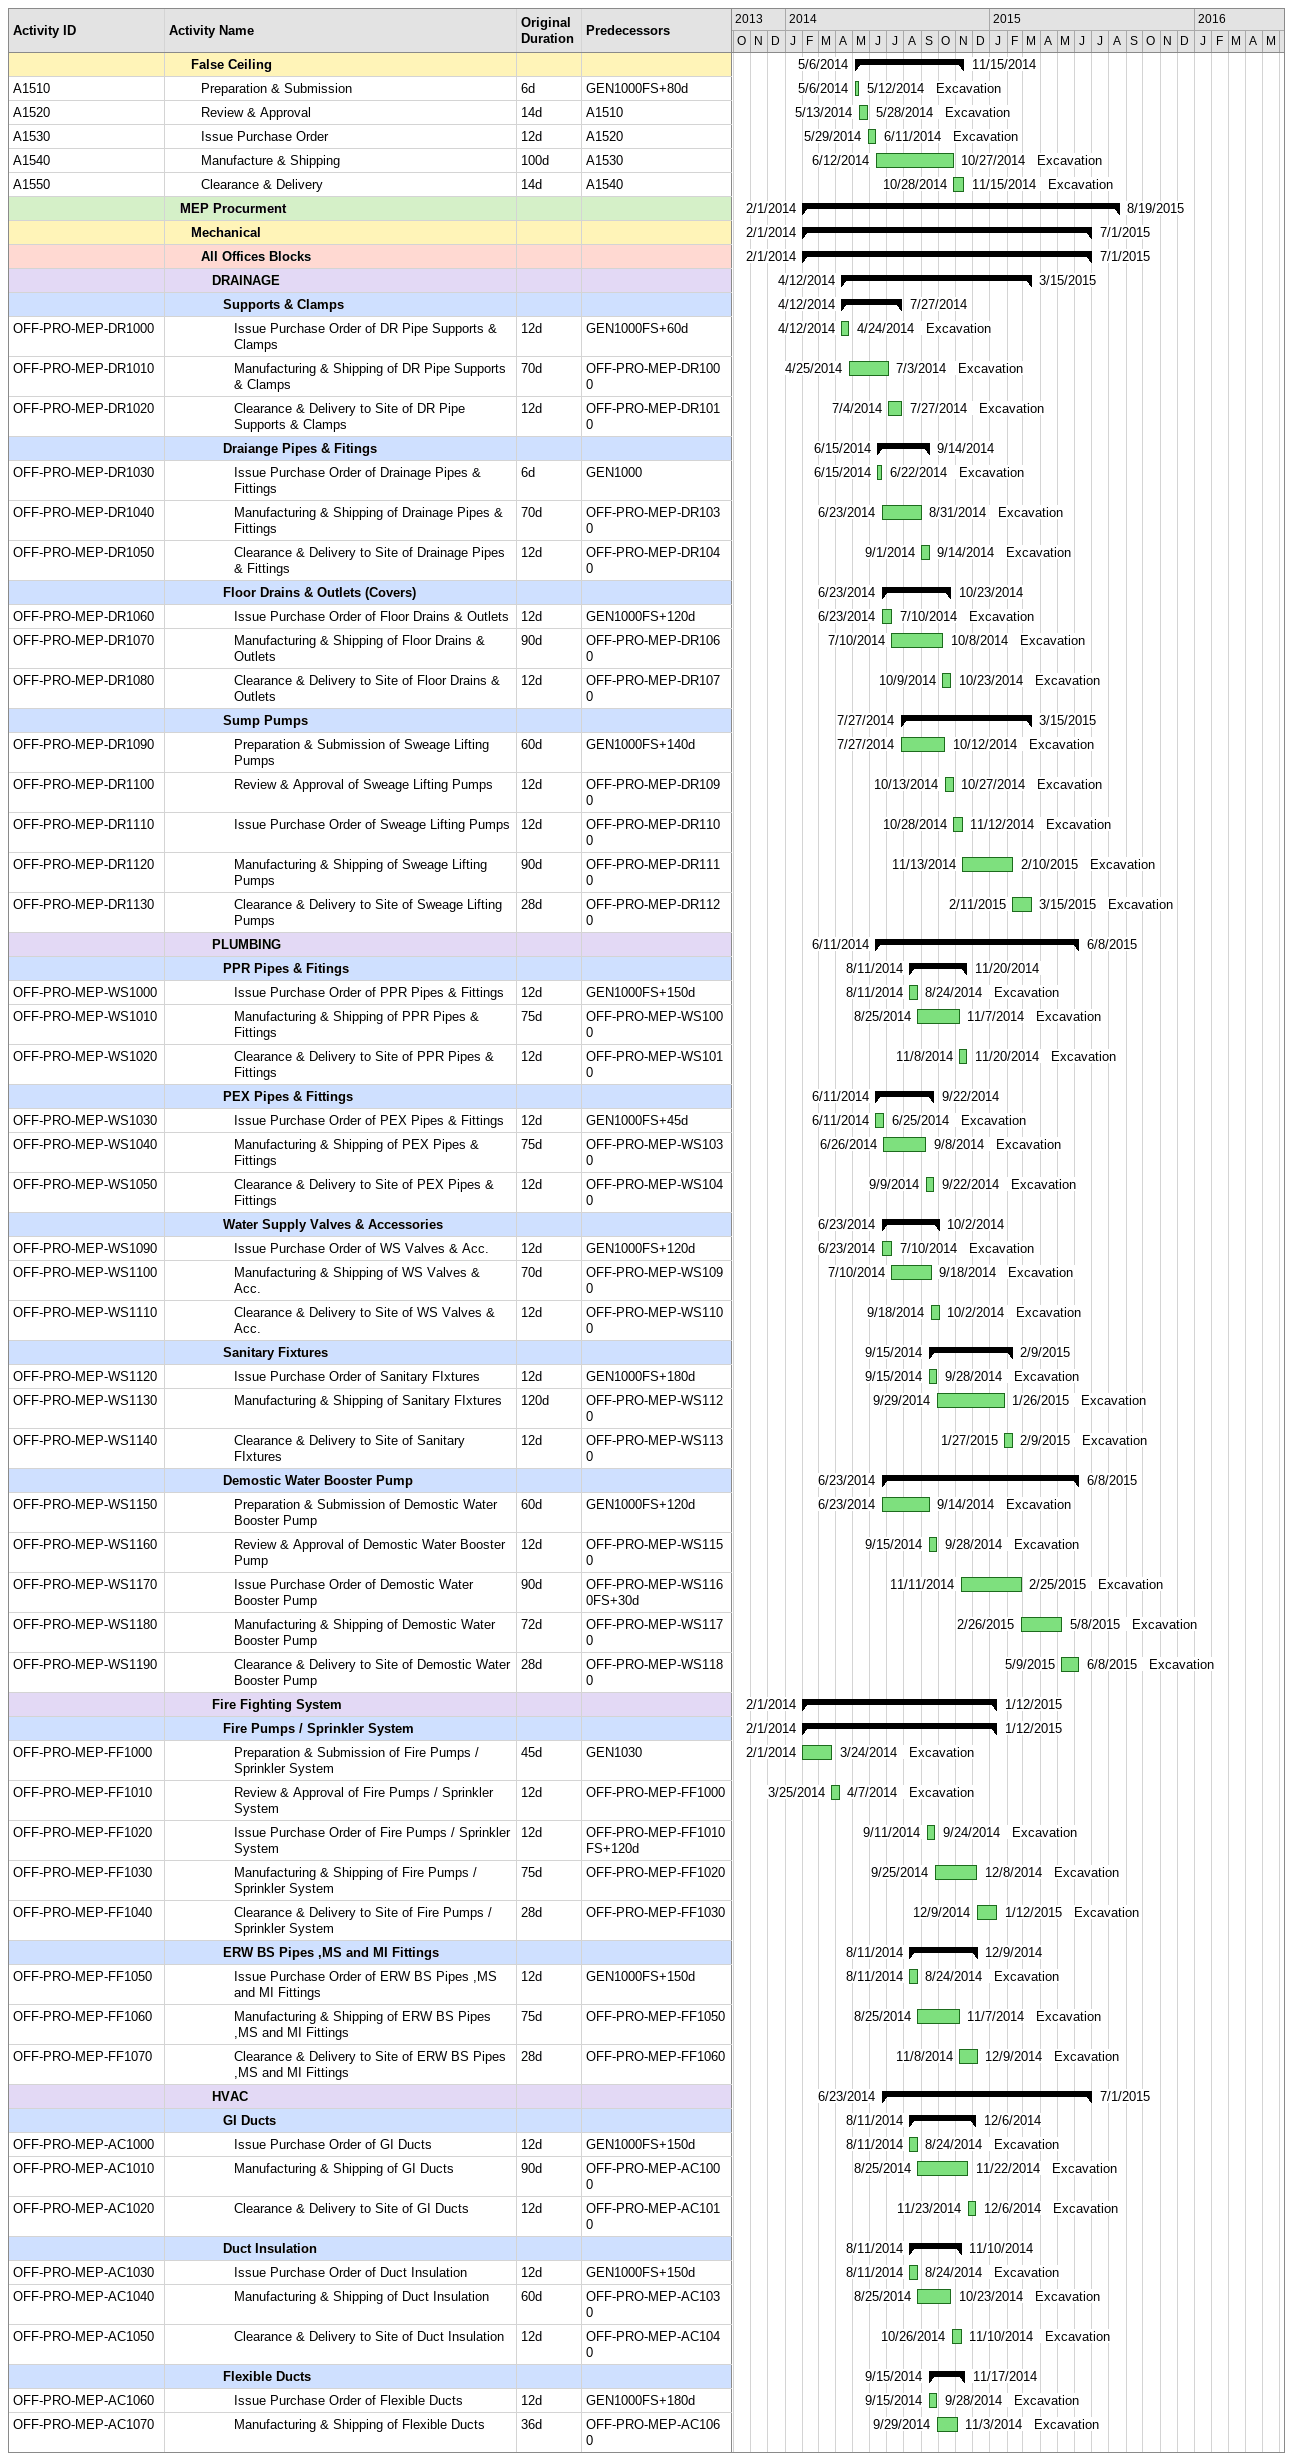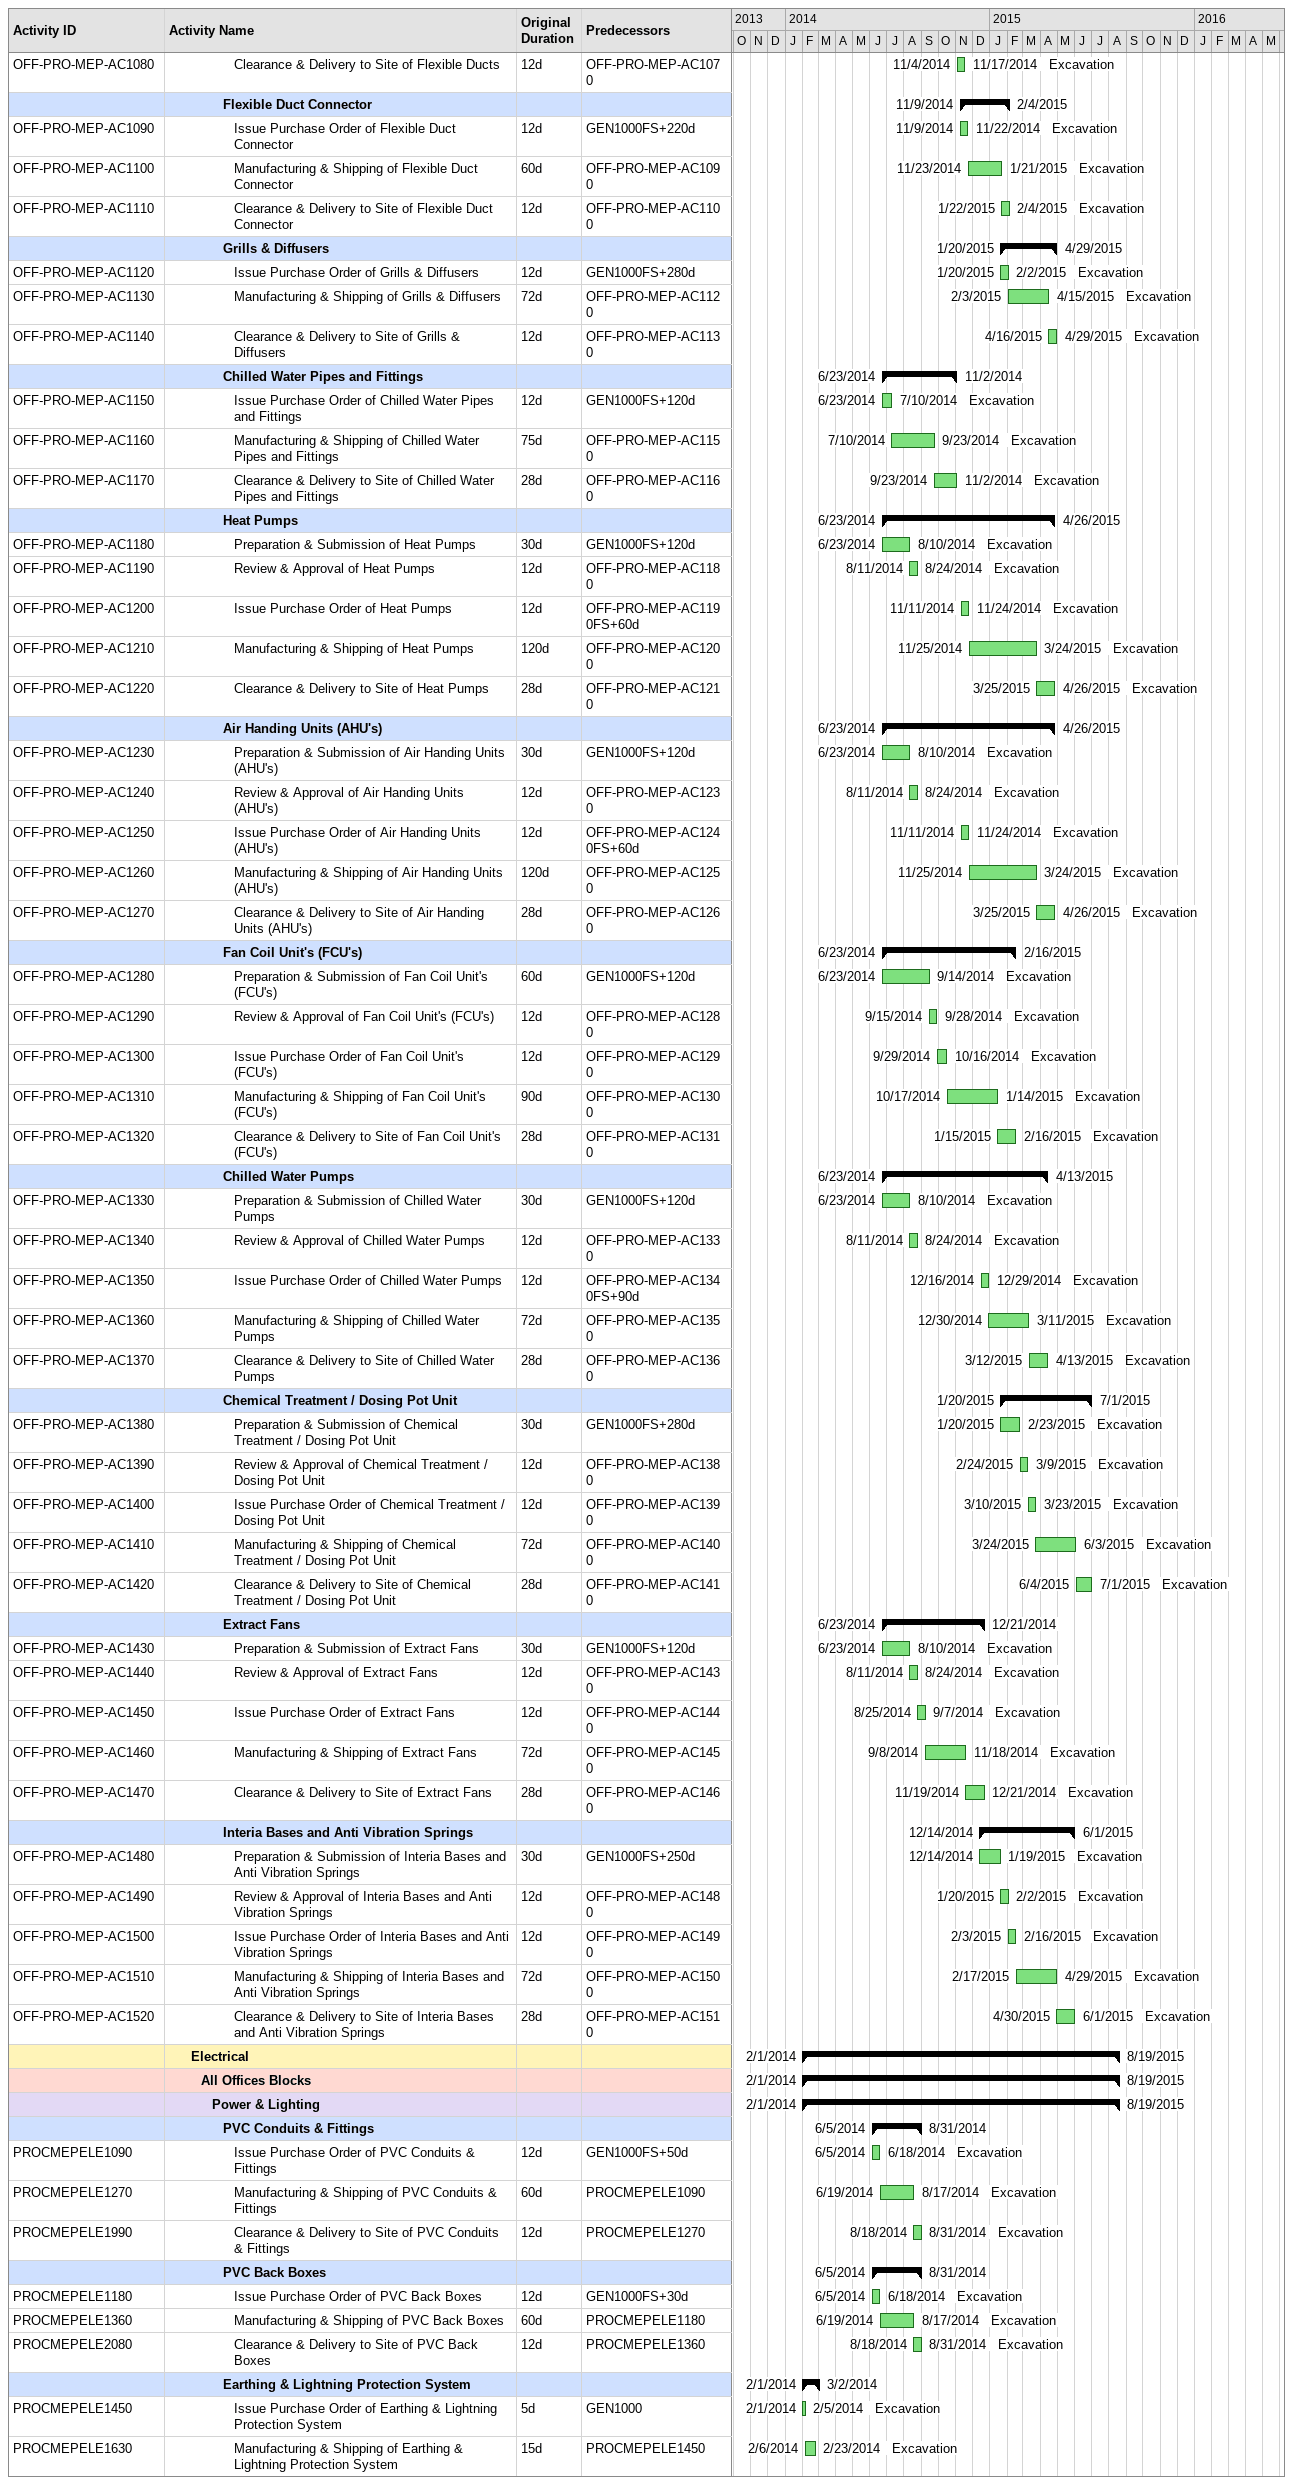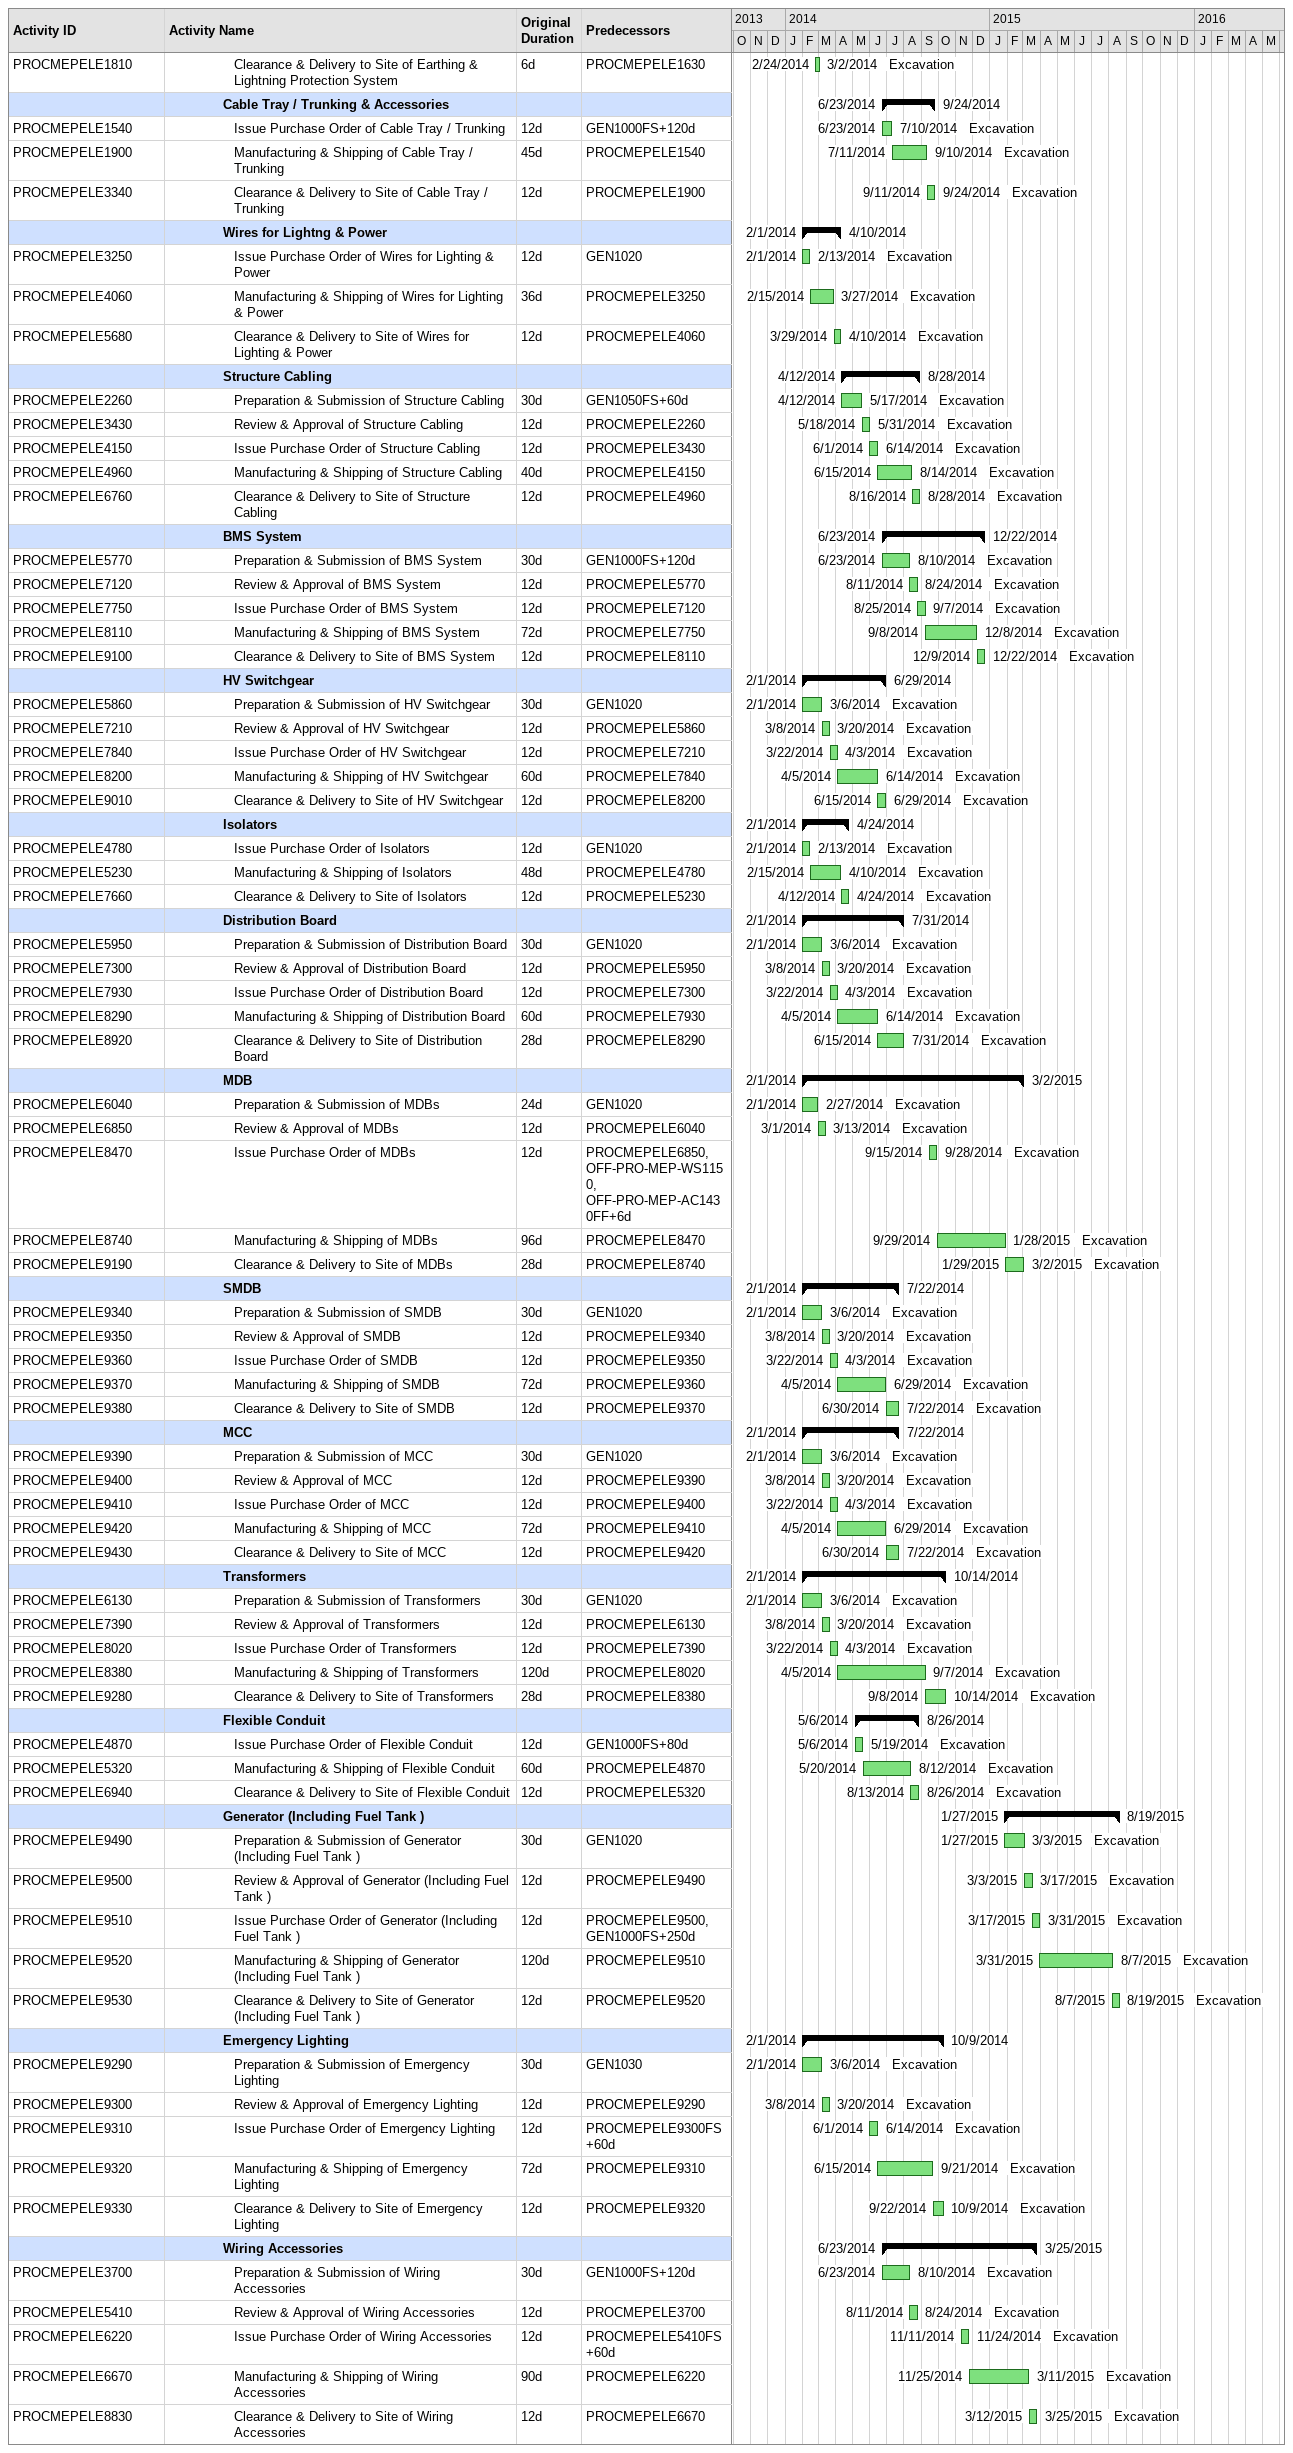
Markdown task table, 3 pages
| ID | Level | Task | Original duration | Start | Finish | Predecessors | Resources |
|---|---|---|---|---|---|---|---|
|  | 3 | **False Ceiling** |  | 2014-05-06 | 2014-11-15 |  |  |
| A1510 | 4 | Preparation & Submission | 6d | 2014-05-06 | 2014-05-12 | GEN1000FS+80d | Excavation |
| A1520 | 4 | Review & Approval | 14d | 2014-05-13 | 2014-05-28 | A1510 | Excavation |
| A1530 | 4 | Issue Purchase Order | 12d | 2014-05-29 | 2014-06-11 | A1520 | Excavation |
| A1540 | 4 | Manufacture & Shipping | 100d | 2014-06-12 | 2014-10-27 | A1530 | Excavation |
| A1550 | 4 | Clearance & Delivery | 14d | 2014-10-28 | 2014-11-15 | A1540 | Excavation |
|  | 2 | **MEP Procurment** |  | 2014-02-01 | 2015-08-19 |  |  |
|  | 3 | **Mechanical** |  | 2014-02-01 | 2015-07-01 |  |  |
|  | 4 | **All Offices Blocks** |  | 2014-02-01 | 2015-07-01 |  |  |
|  | 5 | **DRAINAGE** |  | 2014-04-12 | 2015-03-15 |  |  |
|  | 6 | **Supports & Clamps** |  | 2014-04-12 | 2014-07-27 |  |  |
| OFF-PRO-MEP-DR1000 | 7 | Issue Purchase Order of DR Pipe Supports & Clamps | 12d | 2014-04-12 | 2014-04-24 | GEN1000FS+60d | Excavation |
| OFF-PRO-MEP-DR1010 | 7 | Manufacturing & Shipping of DR Pipe Supports & Clamps | 70d | 2014-04-25 | 2014-07-03 | OFF-PRO-MEP-DR1000 | Excavation |
| OFF-PRO-MEP-DR1020 | 7 | Clearance & Delivery to Site of DR Pipe Supports & Clamps | 12d | 2014-07-04 | 2014-07-27 | OFF-PRO-MEP-DR1010 | Excavation |
|  | 6 | **Draiange Pipes & Fitings** |  | 2014-06-15 | 2014-09-14 |  |  |
| OFF-PRO-MEP-DR1030 | 7 | Issue Purchase Order of Drainage Pipes & Fittings | 6d | 2014-06-15 | 2014-06-22 | GEN1000 | Excavation |
| OFF-PRO-MEP-DR1040 | 7 | Manufacturing & Shipping of Drainage Pipes & Fittings | 70d | 2014-06-23 | 2014-08-31 | OFF-PRO-MEP-DR1030 | Excavation |
| OFF-PRO-MEP-DR1050 | 7 | Clearance & Delivery to Site of Drainage Pipes & Fittings | 12d | 2014-09-01 | 2014-09-14 | OFF-PRO-MEP-DR1040 | Excavation |
|  | 6 | **Floor Drains & Outlets (Covers)** |  | 2014-06-23 | 2014-10-23 |  |  |
| OFF-PRO-MEP-DR1060 | 7 | Issue Purchase Order of Floor Drains & Outlets | 12d | 2014-06-23 | 2014-07-10 | GEN1000FS+120d | Excavation |
| OFF-PRO-MEP-DR1070 | 7 | Manufacturing & Shipping of Floor Drains & Outlets | 90d | 2014-07-10 | 2014-10-08 | OFF-PRO-MEP-DR1060 | Excavation |
| OFF-PRO-MEP-DR1080 | 7 | Clearance & Delivery to Site of Floor Drains & Outlets | 12d | 2014-10-09 | 2014-10-23 | OFF-PRO-MEP-DR1070 | Excavation |
|  | 6 | **Sump Pumps** |  | 2014-07-27 | 2015-03-15 |  |  |
| OFF-PRO-MEP-DR1090 | 7 | Preparation & Submission of Sweage Lifting Pumps | 60d | 2014-07-27 | 2014-10-12 | GEN1000FS+140d | Excavation |
| OFF-PRO-MEP-DR1100 | 7 | Review & Approval of Sweage Lifting Pumps | 12d | 2014-10-13 | 2014-10-27 | OFF-PRO-MEP-DR1090 | Excavation |
| OFF-PRO-MEP-DR1110 | 7 | Issue Purchase Order of Sweage Lifting Pumps | 12d | 2014-10-28 | 2014-11-12 | OFF-PRO-MEP-DR1100 | Excavation |
| OFF-PRO-MEP-DR1120 | 7 | Manufacturing & Shipping of Sweage Lifting Pumps | 90d | 2014-11-13 | 2015-02-10 | OFF-PRO-MEP-DR1110 | Excavation |
| OFF-PRO-MEP-DR1130 | 7 | Clearance & Delivery to Site of Sweage Lifting Pumps | 28d | 2015-02-11 | 2015-03-15 | OFF-PRO-MEP-DR1120 | Excavation |
|  | 5 | **PLUMBING** |  | 2014-06-11 | 2015-06-08 |  |  |
|  | 6 | **PPR Pipes & Fitings** |  | 2014-08-11 | 2014-11-20 |  |  |
| OFF-PRO-MEP-WS1000 | 7 | Issue Purchase Order of PPR Pipes & Fittings | 12d | 2014-08-11 | 2014-08-24 | GEN1000FS+150d | Excavation |
| OFF-PRO-MEP-WS1010 | 7 | Manufacturing & Shipping of PPR Pipes & Fittings | 75d | 2014-08-25 | 2014-11-07 | OFF-PRO-MEP-WS1000 | Excavation |
| OFF-PRO-MEP-WS1020 | 7 | Clearance & Delivery to Site of PPR Pipes & Fittings | 12d | 2014-11-08 | 2014-11-20 | OFF-PRO-MEP-WS1010 | Excavation |
|  | 6 | **PEX Pipes & Fittings** |  | 2014-06-11 | 2014-09-22 |  |  |
| OFF-PRO-MEP-WS1030 | 7 | Issue Purchase Order of PEX Pipes & Fittings | 12d | 2014-06-11 | 2014-06-25 | GEN1000FS+45d | Excavation |
| OFF-PRO-MEP-WS1040 | 7 | Manufacturing & Shipping of PEX Pipes & Fittings | 75d | 2014-06-26 | 2014-09-08 | OFF-PRO-MEP-WS1030 | Excavation |
| OFF-PRO-MEP-WS1050 | 7 | Clearance & Delivery to Site of PEX Pipes & Fittings | 12d | 2014-09-09 | 2014-09-22 | OFF-PRO-MEP-WS1040 | Excavation |
|  | 6 | **Water Supply Valves & Accessories** |  | 2014-06-23 | 2014-10-02 |  |  |
| OFF-PRO-MEP-WS1090 | 7 | Issue Purchase Order of WS Valves & Acc. | 12d | 2014-06-23 | 2014-07-10 | GEN1000FS+120d | Excavation |
| OFF-PRO-MEP-WS1100 | 7 | Manufacturing & Shipping of WS Valves & Acc. | 70d | 2014-07-10 | 2014-09-18 | OFF-PRO-MEP-WS1090 | Excavation |
| OFF-PRO-MEP-WS1110 | 7 | Clearance & Delivery to Site of WS Valves & Acc. | 12d | 2014-09-18 | 2014-10-02 | OFF-PRO-MEP-WS1100 | Excavation |
|  | 6 | **Sanitary Fixtures** |  | 2014-09-15 | 2015-02-09 |  |  |
| OFF-PRO-MEP-WS1120 | 7 | Issue Purchase Order of Sanitary FIxtures | 12d | 2014-09-15 | 2014-09-28 | GEN1000FS+180d | Excavation |
| OFF-PRO-MEP-WS1130 | 7 | Manufacturing & Shipping of Sanitary FIxtures | 120d | 2014-09-29 | 2015-01-26 | OFF-PRO-MEP-WS1120 | Excavation |
| OFF-PRO-MEP-WS1140 | 7 | Clearance & Delivery to Site of Sanitary FIxtures | 12d | 2015-01-27 | 2015-02-09 | OFF-PRO-MEP-WS1130 | Excavation |
|  | 6 | **Demostic Water Booster Pump** |  | 2014-06-23 | 2015-06-08 |  |  |
| OFF-PRO-MEP-WS1150 | 7 | Preparation & Submission of Demostic Water Booster Pump | 60d | 2014-06-23 | 2014-09-14 | GEN1000FS+120d | Excavation |
| OFF-PRO-MEP-WS1160 | 7 | Review & Approval of Demostic Water Booster Pump | 12d | 2014-09-15 | 2014-09-28 | OFF-PRO-MEP-WS1150 | Excavation |
| OFF-PRO-MEP-WS1170 | 7 | Issue Purchase Order of Demostic Water Booster Pump | 90d | 2014-11-11 | 2015-02-25 | OFF-PRO-MEP-WS1160FS+30d | Excavation |
| OFF-PRO-MEP-WS1180 | 7 | Manufacturing & Shipping of Demostic Water Booster Pump | 72d | 2015-02-26 | 2015-05-08 | OFF-PRO-MEP-WS1170 | Excavation |
| OFF-PRO-MEP-WS1190 | 7 | Clearance & Delivery to Site of Demostic Water Booster Pump | 28d | 2015-05-09 | 2015-06-08 | OFF-PRO-MEP-WS1180 | Excavation |
|  | 5 | **Fire Fighting System** |  | 2014-02-01 | 2015-01-12 |  |  |
|  | 6 | **Fire Pumps / Sprinkler System** |  | 2014-02-01 | 2015-01-12 |  |  |
| OFF-PRO-MEP-FF1000 | 7 | Preparation & Submission of Fire Pumps / Sprinkler System | 45d | 2014-02-01 | 2014-03-24 | GEN1030 | Excavation |
| OFF-PRO-MEP-FF1010 | 7 | Review & Approval of Fire Pumps / Sprinkler System | 12d | 2014-03-25 | 2014-04-07 | OFF-PRO-MEP-FF1000 | Excavation |
| OFF-PRO-MEP-FF1020 | 7 | Issue Purchase Order of Fire Pumps / Sprinkler System | 12d | 2014-09-11 | 2014-09-24 | OFF-PRO-MEP-FF1010FS+120d | Excavation |
| OFF-PRO-MEP-FF1030 | 7 | Manufacturing & Shipping of Fire Pumps / Sprinkler System | 75d | 2014-09-25 | 2014-12-08 | OFF-PRO-MEP-FF1020 | Excavation |
| OFF-PRO-MEP-FF1040 | 7 | Clearance & Delivery to Site of Fire Pumps / Sprinkler System | 28d | 2014-12-09 | 2015-01-12 | OFF-PRO-MEP-FF1030 | Excavation |
|  | 6 | **ERW BS Pipes ,MS and MI Fittings** |  | 2014-08-11 | 2014-12-09 |  |  |
| OFF-PRO-MEP-FF1050 | 7 | Issue Purchase Order of ERW BS Pipes ,MS and MI Fittings | 12d | 2014-08-11 | 2014-08-24 | GEN1000FS+150d | Excavation |
| OFF-PRO-MEP-FF1060 | 7 | Manufacturing & Shipping of ERW BS Pipes ,MS and MI Fittings | 75d | 2014-08-25 | 2014-11-07 | OFF-PRO-MEP-FF1050 | Excavation |
| OFF-PRO-MEP-FF1070 | 7 | Clearance & Delivery to Site of ERW BS Pipes ,MS and MI Fittings | 28d | 2014-11-08 | 2014-12-09 | OFF-PRO-MEP-FF1060 | Excavation |
|  | 5 | **HVAC** |  | 2014-06-23 | 2015-07-01 |  |  |
|  | 6 | **GI Ducts** |  | 2014-08-11 | 2014-12-06 |  |  |
| OFF-PRO-MEP-AC1000 | 7 | Issue Purchase Order of GI Ducts | 12d | 2014-08-11 | 2014-08-24 | GEN1000FS+150d | Excavation |
| OFF-PRO-MEP-AC1010 | 7 | Manufacturing & Shipping of GI Ducts | 90d | 2014-08-25 | 2014-11-22 | OFF-PRO-MEP-AC1000 | Excavation |
| OFF-PRO-MEP-AC1020 | 7 | Clearance & Delivery to Site of GI Ducts | 12d | 2014-11-23 | 2014-12-06 | OFF-PRO-MEP-AC1010 | Excavation |
|  | 6 | **Duct Insulation** |  | 2014-08-11 | 2014-11-10 |  |  |
| OFF-PRO-MEP-AC1030 | 7 | Issue Purchase Order of Duct Insulation | 12d | 2014-08-11 | 2014-08-24 | GEN1000FS+150d | Excavation |
| OFF-PRO-MEP-AC1040 | 7 | Manufacturing & Shipping of Duct Insulation | 60d | 2014-08-25 | 2014-10-23 | OFF-PRO-MEP-AC1030 | Excavation |
| OFF-PRO-MEP-AC1050 | 7 | Clearance & Delivery to Site of Duct Insulation | 12d | 2014-10-26 | 2014-11-10 | OFF-PRO-MEP-AC1040 | Excavation |
|  | 6 | **Flexible Ducts** |  | 2014-09-15 | 2014-11-17 |  |  |
| OFF-PRO-MEP-AC1060 | 7 | Issue Purchase Order of Flexible Ducts | 12d | 2014-09-15 | 2014-09-28 | GEN1000FS+180d | Excavation |
| OFF-PRO-MEP-AC1070 | 7 | Manufacturing & Shipping of Flexible Ducts | 36d | 2014-09-29 | 2014-11-03 | OFF-PRO-MEP-AC1060 | Excavation |
| OFF-PRO-MEP-AC1080 | 7 | Clearance & Delivery to Site of Flexible Ducts | 12d | 2014-11-04 | 2014-11-17 | OFF-PRO-MEP-AC1070 | Excavation |
|  | 6 | **Flexible Duct Connector** |  | 2014-11-09 | 2015-02-04 |  |  |
| OFF-PRO-MEP-AC1090 | 7 | Issue Purchase Order of Flexible Duct Connector | 12d | 2014-11-09 | 2014-11-22 | GEN1000FS+220d | Excavation |
| OFF-PRO-MEP-AC1100 | 7 | Manufacturing & Shipping of Flexible Duct Connector | 60d | 2014-11-23 | 2015-01-21 | OFF-PRO-MEP-AC1090 | Excavation |
| OFF-PRO-MEP-AC1110 | 7 | Clearance & Delivery to Site of Flexible Duct Connector | 12d | 2015-01-22 | 2015-02-04 | OFF-PRO-MEP-AC1100 | Excavation |
|  | 6 | **Grills & Diffusers** |  | 2015-01-20 | 2015-04-29 |  |  |
| OFF-PRO-MEP-AC1120 | 7 | Issue Purchase Order of Grills & Diffusers | 12d | 2015-01-20 | 2015-02-02 | GEN1000FS+280d | Excavation |
| OFF-PRO-MEP-AC1130 | 7 | Manufacturing & Shipping of Grills & Diffusers | 72d | 2015-02-03 | 2015-04-15 | OFF-PRO-MEP-AC1120 | Excavation |
| OFF-PRO-MEP-AC1140 | 7 | Clearance & Delivery to Site of Grills & Diffusers | 12d | 2015-04-16 | 2015-04-29 | OFF-PRO-MEP-AC1130 | Excavation |
|  | 6 | **Chilled Water Pipes and Fittings** |  | 2014-06-23 | 2014-11-02 |  |  |
| OFF-PRO-MEP-AC1150 | 7 | Issue Purchase Order of Chilled Water Pipes and Fittings | 12d | 2014-06-23 | 2014-07-10 | GEN1000FS+120d | Excavation |
| OFF-PRO-MEP-AC1160 | 7 | Manufacturing & Shipping of Chilled Water Pipes and Fittings | 75d | 2014-07-10 | 2014-09-23 | OFF-PRO-MEP-AC1150 | Excavation |
| OFF-PRO-MEP-AC1170 | 7 | Clearance & Delivery to Site of Chilled Water Pipes and Fittings | 28d | 2014-09-23 | 2014-11-02 | OFF-PRO-MEP-AC1160 | Excavation |
|  | 6 | **Heat Pumps** |  | 2014-06-23 | 2015-04-26 |  |  |
| OFF-PRO-MEP-AC1180 | 7 | Preparation & Submission of Heat Pumps | 30d | 2014-06-23 | 2014-08-10 | GEN1000FS+120d | Excavation |
| OFF-PRO-MEP-AC1190 | 7 | Review & Approval of Heat Pumps | 12d | 2014-08-11 | 2014-08-24 | OFF-PRO-MEP-AC1180 | Excavation |
| OFF-PRO-MEP-AC1200 | 7 | Issue Purchase Order of Heat Pumps | 12d | 2014-11-11 | 2014-11-24 | OFF-PRO-MEP-AC1190FS+60d | Excavation |
| OFF-PRO-MEP-AC1210 | 7 | Manufacturing & Shipping of Heat Pumps | 120d | 2014-11-25 | 2015-03-24 | OFF-PRO-MEP-AC1200 | Excavation |
| OFF-PRO-MEP-AC1220 | 7 | Clearance & Delivery to Site of Heat Pumps | 28d | 2015-03-25 | 2015-04-26 | OFF-PRO-MEP-AC1210 | Excavation |
|  | 6 | **Air Handing Units (AHU's)** |  | 2014-06-23 | 2015-04-26 |  |  |
| OFF-PRO-MEP-AC1230 | 7 | Preparation & Submission of Air Handing Units (AHU's) | 30d | 2014-06-23 | 2014-08-10 | GEN1000FS+120d | Excavation |
| OFF-PRO-MEP-AC1240 | 7 | Review & Approval of Air Handing Units (AHU's) | 12d | 2014-08-11 | 2014-08-24 | OFF-PRO-MEP-AC1230 | Excavation |
| OFF-PRO-MEP-AC1250 | 7 | Issue Purchase Order of Air Handing Units (AHU's) | 12d | 2014-11-11 | 2014-11-24 | OFF-PRO-MEP-AC1240FS+60d | Excavation |
| OFF-PRO-MEP-AC1260 | 7 | Manufacturing & Shipping of Air Handing Units (AHU's) | 120d | 2014-11-25 | 2015-03-24 | OFF-PRO-MEP-AC1250 | Excavation |
| OFF-PRO-MEP-AC1270 | 7 | Clearance & Delivery to Site of Air Handing Units (AHU's) | 28d | 2015-03-25 | 2015-04-26 | OFF-PRO-MEP-AC1260 | Excavation |
|  | 6 | **Fan Coil Unit's (FCU's)** |  | 2014-06-23 | 2015-02-16 |  |  |
| OFF-PRO-MEP-AC1280 | 7 | Preparation & Submission of Fan Coil Unit's (FCU's) | 60d | 2014-06-23 | 2014-09-14 | GEN1000FS+120d | Excavation |
| OFF-PRO-MEP-AC1290 | 7 | Review & Approval of Fan Coil Unit's (FCU's) | 12d | 2014-09-15 | 2014-09-28 | OFF-PRO-MEP-AC1280 | Excavation |
| OFF-PRO-MEP-AC1300 | 7 | Issue Purchase Order of Fan Coil Unit's (FCU's) | 12d | 2014-09-29 | 2014-10-16 | OFF-PRO-MEP-AC1290 | Excavation |
| OFF-PRO-MEP-AC1310 | 7 | Manufacturing & Shipping of Fan Coil Unit's (FCU's) | 90d | 2014-10-17 | 2015-01-14 | OFF-PRO-MEP-AC1300 | Excavation |
| OFF-PRO-MEP-AC1320 | 7 | Clearance & Delivery to Site of Fan Coil Unit's (FCU's) | 28d | 2015-01-15 | 2015-02-16 | OFF-PRO-MEP-AC1310 | Excavation |
|  | 6 | **Chilled Water Pumps** |  | 2014-06-23 | 2015-04-13 |  |  |
| OFF-PRO-MEP-AC1330 | 7 | Preparation & Submission of Chilled Water Pumps | 30d | 2014-06-23 | 2014-08-10 | GEN1000FS+120d | Excavation |
| OFF-PRO-MEP-AC1340 | 7 | Review & Approval of Chilled Water Pumps | 12d | 2014-08-11 | 2014-08-24 | OFF-PRO-MEP-AC1330 | Excavation |
| OFF-PRO-MEP-AC1350 | 7 | Issue Purchase Order of Chilled Water Pumps | 12d | 2014-12-16 | 2014-12-29 | OFF-PRO-MEP-AC1340FS+90d | Excavation |
| OFF-PRO-MEP-AC1360 | 7 | Manufacturing & Shipping of Chilled Water Pumps | 72d | 2014-12-30 | 2015-03-11 | OFF-PRO-MEP-AC1350 | Excavation |
| OFF-PRO-MEP-AC1370 | 7 | Clearance & Delivery to Site of Chilled Water Pumps | 28d | 2015-03-12 | 2015-04-13 | OFF-PRO-MEP-AC1360 | Excavation |
|  | 6 | **Chemical Treatment / Dosing Pot Unit** |  | 2015-01-20 | 2015-07-01 |  |  |
| OFF-PRO-MEP-AC1380 | 7 | Preparation & Submission of Chemical Treatment / Dosing Pot Unit | 30d | 2015-01-20 | 2015-02-23 | GEN1000FS+280d | Excavation |
| OFF-PRO-MEP-AC1390 | 7 | Review & Approval of Chemical Treatment / Dosing Pot Unit | 12d | 2015-02-24 | 2015-03-09 | OFF-PRO-MEP-AC1380 | Excavation |
| OFF-PRO-MEP-AC1400 | 7 | Issue Purchase Order of Chemical Treatment / Dosing Pot Unit | 12d | 2015-03-10 | 2015-03-23 | OFF-PRO-MEP-AC1390 | Excavation |
| OFF-PRO-MEP-AC1410 | 7 | Manufacturing & Shipping of Chemical Treatment / Dosing Pot Unit | 72d | 2015-03-24 | 2015-06-03 | OFF-PRO-MEP-AC1400 | Excavation |
| OFF-PRO-MEP-AC1420 | 7 | Clearance & Delivery to Site of Chemical Treatment / Dosing Pot Unit | 28d | 2015-06-04 | 2015-07-01 | OFF-PRO-MEP-AC1410 | Excavation |
|  | 6 | **Extract Fans** |  | 2014-06-23 | 2014-12-21 |  |  |
| OFF-PRO-MEP-AC1430 | 7 | Preparation & Submission of Extract Fans | 30d | 2014-06-23 | 2014-08-10 | GEN1000FS+120d | Excavation |
| OFF-PRO-MEP-AC1440 | 7 | Review & Approval of Extract Fans | 12d | 2014-08-11 | 2014-08-24 | OFF-PRO-MEP-AC1430 | Excavation |
| OFF-PRO-MEP-AC1450 | 7 | Issue Purchase Order of Extract Fans | 12d | 2014-08-25 | 2014-09-07 | OFF-PRO-MEP-AC1440 | Excavation |
| OFF-PRO-MEP-AC1460 | 7 | Manufacturing & Shipping of Extract Fans | 72d | 2014-09-08 | 2014-11-18 | OFF-PRO-MEP-AC1450 | Excavation |
| OFF-PRO-MEP-AC1470 | 7 | Clearance & Delivery to Site of Extract Fans | 28d | 2014-11-19 | 2014-12-21 | OFF-PRO-MEP-AC1460 | Excavation |
|  | 6 | **Interia Bases and Anti Vibration Springs** |  | 2014-12-14 | 2015-06-01 |  |  |
| OFF-PRO-MEP-AC1480 | 7 | Preparation & Submission of Interia Bases and Anti Vibration Springs | 30d | 2014-12-14 | 2015-01-19 | GEN1000FS+250d | Excavation |
| OFF-PRO-MEP-AC1490 | 7 | Review & Approval of Interia Bases and Anti Vibration Springs | 12d | 2015-01-20 | 2015-02-02 | OFF-PRO-MEP-AC1480 | Excavation |
| OFF-PRO-MEP-AC1500 | 7 | Issue Purchase Order of Interia Bases and Anti Vibration Springs | 12d | 2015-02-03 | 2015-02-16 | OFF-PRO-MEP-AC1490 | Excavation |
| OFF-PRO-MEP-AC1510 | 7 | Manufacturing & Shipping of Interia Bases and Anti Vibration Springs | 72d | 2015-02-17 | 2015-04-29 | OFF-PRO-MEP-AC1500 | Excavation |
| OFF-PRO-MEP-AC1520 | 7 | Clearance & Delivery to Site of Interia Bases and Anti Vibration Springs | 28d | 2015-04-30 | 2015-06-01 | OFF-PRO-MEP-AC1510 | Excavation |
|  | 3 | **Electrical** |  | 2014-02-01 | 2015-08-19 |  |  |
|  | 4 | **All Offices Blocks** |  | 2014-02-01 | 2015-08-19 |  |  |
|  | 5 | **Power & Lighting** |  | 2014-02-01 | 2015-08-19 |  |  |
|  | 6 | **PVC Conduits & Fittings** |  | 2014-06-05 | 2014-08-31 |  |  |
| PROCMEPELE1090 | 7 | Issue Purchase Order of PVC Conduits & Fittings | 12d | 2014-06-05 | 2014-06-18 | GEN1000FS+50d | Excavation |
| PROCMEPELE1270 | 7 | Manufacturing & Shipping of PVC Conduits & Fittings | 60d | 2014-06-19 | 2014-08-17 | PROCMEPELE1090 | Excavation |
| PROCMEPELE1990 | 7 | Clearance & Delivery to Site of PVC Conduits & Fittings | 12d | 2014-08-18 | 2014-08-31 | PROCMEPELE1270 | Excavation |
|  | 6 | **PVC Back Boxes** |  | 2014-06-05 | 2014-08-31 |  |  |
| PROCMEPELE1180 | 7 | Issue Purchase Order of PVC Back Boxes | 12d | 2014-06-05 | 2014-06-18 | GEN1000FS+30d | Excavation |
| PROCMEPELE1360 | 7 | Manufacturing & Shipping of PVC Back Boxes | 60d | 2014-06-19 | 2014-08-17 | PROCMEPELE1180 | Excavation |
| PROCMEPELE2080 | 7 | Clearance & Delivery to Site of PVC Back Boxes | 12d | 2014-08-18 | 2014-08-31 | PROCMEPELE1360 | Excavation |
|  | 6 | **Earthing & Lightning Protection System** |  | 2014-02-01 | 2014-03-02 |  |  |
| PROCMEPELE1450 | 7 | Issue Purchase Order of Earthing & Lightning Protection System | 5d | 2014-02-01 | 2014-02-05 | GEN1000 | Excavation |
| PROCMEPELE1630 | 7 | Manufacturing & Shipping of Earthing & Lightning Protection System | 15d | 2014-02-06 | 2014-02-23 | PROCMEPELE1450 | Excavation |
| PROCMEPELE1810 | 7 | Clearance & Delivery to Site of Earthing & Lightning Protection System | 6d | 2014-02-24 | 2014-03-02 | PROCMEPELE1630 | Excavation |
|  | 6 | **Cable Tray / Trunking & Accessories** |  | 2014-06-23 | 2014-09-24 |  |  |
| PROCMEPELE1540 | 7 | Issue Purchase Order of Cable Tray / Trunking | 12d | 2014-06-23 | 2014-07-10 | GEN1000FS+120d | Excavation |
| PROCMEPELE1900 | 7 | Manufacturing & Shipping of Cable Tray / Trunking | 45d | 2014-07-11 | 2014-09-10 | PROCMEPELE1540 | Excavation |
| PROCMEPELE3340 | 7 | Clearance & Delivery to Site of Cable Tray / Trunking | 12d | 2014-09-11 | 2014-09-24 | PROCMEPELE1900 | Excavation |
|  | 6 | **Wires for Lightng & Power** |  | 2014-02-01 | 2014-04-10 |  |  |
| PROCMEPELE3250 | 7 | Issue Purchase Order of Wires for Lighting & Power | 12d | 2014-02-01 | 2014-02-13 | GEN1020 | Excavation |
| PROCMEPELE4060 | 7 | Manufacturing & Shipping of Wires for Lighting & Power | 36d | 2014-02-15 | 2014-03-27 | PROCMEPELE3250 | Excavation |
| PROCMEPELE5680 | 7 | Clearance & Delivery to Site of Wires for Lighting & Power | 12d | 2014-03-29 | 2014-04-10 | PROCMEPELE4060 | Excavation |
|  | 6 | **Structure Cabling** |  | 2014-04-12 | 2014-08-28 |  |  |
| PROCMEPELE2260 | 7 | Preparation & Submission of Structure Cabling | 30d | 2014-04-12 | 2014-05-17 | GEN1050FS+60d | Excavation |
| PROCMEPELE3430 | 7 | Review & Approval of Structure Cabling | 12d | 2014-05-18 | 2014-05-31 | PROCMEPELE2260 | Excavation |
| PROCMEPELE4150 | 7 | Issue Purchase Order of Structure Cabling | 12d | 2014-06-01 | 2014-06-14 | PROCMEPELE3430 | Excavation |
| PROCMEPELE4960 | 7 | Manufacturing & Shipping of Structure Cabling | 40d | 2014-06-15 | 2014-08-14 | PROCMEPELE4150 | Excavation |
| PROCMEPELE6760 | 7 | Clearance & Delivery to Site of Structure Cabling | 12d | 2014-08-16 | 2014-08-28 | PROCMEPELE4960 | Excavation |
|  | 6 | **BMS System** |  | 2014-06-23 | 2014-12-22 |  |  |
| PROCMEPELE5770 | 7 | Preparation & Submission of BMS System | 30d | 2014-06-23 | 2014-08-10 | GEN1000FS+120d | Excavation |
| PROCMEPELE7120 | 7 | Review & Approval of BMS System | 12d | 2014-08-11 | 2014-08-24 | PROCMEPELE5770 | Excavation |
| PROCMEPELE7750 | 7 | Issue Purchase Order of BMS System | 12d | 2014-08-25 | 2014-09-07 | PROCMEPELE7120 | Excavation |
| PROCMEPELE8110 | 7 | Manufacturing & Shipping of BMS System | 72d | 2014-09-08 | 2014-12-08 | PROCMEPELE7750 | Excavation |
| PROCMEPELE9100 | 7 | Clearance & Delivery to Site of BMS System | 12d | 2014-12-09 | 2014-12-22 | PROCMEPELE8110 | Excavation |
|  | 6 | **HV Switchgear** |  | 2014-02-01 | 2014-06-29 |  |  |
| PROCMEPELE5860 | 7 | Preparation & Submission of HV Switchgear | 30d | 2014-02-01 | 2014-03-06 | GEN1020 | Excavation |
| PROCMEPELE7210 | 7 | Review & Approval of HV Switchgear | 12d | 2014-03-08 | 2014-03-20 | PROCMEPELE5860 | Excavation |
| PROCMEPELE7840 | 7 | Issue Purchase Order of HV Switchgear | 12d | 2014-03-22 | 2014-04-03 | PROCMEPELE7210 | Excavation |
| PROCMEPELE8200 | 7 | Manufacturing & Shipping of HV Switchgear | 60d | 2014-04-05 | 2014-06-14 | PROCMEPELE7840 | Excavation |
| PROCMEPELE9010 | 7 | Clearance & Delivery to Site of HV Switchgear | 12d | 2014-06-15 | 2014-06-29 | PROCMEPELE8200 | Excavation |
|  | 6 | **Isolators** |  | 2014-02-01 | 2014-04-24 |  |  |
| PROCMEPELE4780 | 7 | Issue Purchase Order of Isolators | 12d | 2014-02-01 | 2014-02-13 | GEN1020 | Excavation |
| PROCMEPELE5230 | 7 | Manufacturing & Shipping of Isolators | 48d | 2014-02-15 | 2014-04-10 | PROCMEPELE4780 | Excavation |
| PROCMEPELE7660 | 7 | Clearance & Delivery to Site of Isolators | 12d | 2014-04-12 | 2014-04-24 | PROCMEPELE5230 | Excavation |
|  | 6 | **Distribution Board** |  | 2014-02-01 | 2014-07-31 |  |  |
| PROCMEPELE5950 | 7 | Preparation & Submission of Distribution Board | 30d | 2014-02-01 | 2014-03-06 | GEN1020 | Excavation |
| PROCMEPELE7300 | 7 | Review & Approval of Distribution Board | 12d | 2014-03-08 | 2014-03-20 | PROCMEPELE5950 | Excavation |
| PROCMEPELE7930 | 7 | Issue Purchase Order of Distribution Board | 12d | 2014-03-22 | 2014-04-03 | PROCMEPELE7300 | Excavation |
| PROCMEPELE8290 | 7 | Manufacturing & Shipping of Distribution Board | 60d | 2014-04-05 | 2014-06-14 | PROCMEPELE7930 | Excavation |
| PROCMEPELE8920 | 7 | Clearance & Delivery to Site of Distribution Board | 28d | 2014-06-15 | 2014-07-31 | PROCMEPELE8290 | Excavation |
|  | 6 | **MDB** |  | 2014-02-01 | 2015-03-02 |  |  |
| PROCMEPELE6040 | 7 | Preparation & Submission of MDBs | 24d | 2014-02-01 | 2014-02-27 | GEN1020 | Excavation |
| PROCMEPELE6850 | 7 | Review & Approval of MDBs | 12d | 2014-03-01 | 2014-03-13 | PROCMEPELE6040 | Excavation |
| PROCMEPELE8470 | 7 | Issue Purchase Order of MDBs | 12d | 2014-09-15 | 2014-09-28 | PROCMEPELE6850, OFF-PRO-MEP-WS1150, OFF-PRO-MEP-AC1430FF+6d | Excavation |
| PROCMEPELE8740 | 7 | Manufacturing & Shipping of MDBs | 96d | 2014-09-29 | 2015-01-28 | PROCMEPELE8470 | Excavation |
| PROCMEPELE9190 | 7 | Clearance & Delivery to Site of MDBs | 28d | 2015-01-29 | 2015-03-02 | PROCMEPELE8740 | Excavation |
|  | 6 | **SMDB** |  | 2014-02-01 | 2014-07-22 |  |  |
| PROCMEPELE9340 | 7 | Preparation & Submission of SMDB | 30d | 2014-02-01 | 2014-03-06 | GEN1020 | Excavation |
| PROCMEPELE9350 | 7 | Review & Approval of SMDB | 12d | 2014-03-08 | 2014-03-20 | PROCMEPELE9340 | Excavation |
| PROCMEPELE9360 | 7 | Issue Purchase Order of SMDB | 12d | 2014-03-22 | 2014-04-03 | PROCMEPELE9350 | Excavation |
| PROCMEPELE9370 | 7 | Manufacturing & Shipping of SMDB | 72d | 2014-04-05 | 2014-06-29 | PROCMEPELE9360 | Excavation |
| PROCMEPELE9380 | 7 | Clearance & Delivery to Site of SMDB | 12d | 2014-06-30 | 2014-07-22 | PROCMEPELE9370 | Excavation |
|  | 6 | **MCC** |  | 2014-02-01 | 2014-07-22 |  |  |
| PROCMEPELE9390 | 7 | Preparation & Submission of MCC | 30d | 2014-02-01 | 2014-03-06 | GEN1020 | Excavation |
| PROCMEPELE9400 | 7 | Review & Approval of MCC | 12d | 2014-03-08 | 2014-03-20 | PROCMEPELE9390 | Excavation |
| PROCMEPELE9410 | 7 | Issue Purchase Order of MCC | 12d | 2014-03-22 | 2014-04-03 | PROCMEPELE9400 | Excavation |
| PROCMEPELE9420 | 7 | Manufacturing & Shipping of MCC | 72d | 2014-04-05 | 2014-06-29 | PROCMEPELE9410 | Excavation |
| PROCMEPELE9430 | 7 | Clearance & Delivery to Site of MCC | 12d | 2014-06-30 | 2014-07-22 | PROCMEPELE9420 | Excavation |
|  | 6 | **Transformers** |  | 2014-02-01 | 2014-10-14 |  |  |
| PROCMEPELE6130 | 7 | Preparation & Submission of Transformers | 30d | 2014-02-01 | 2014-03-06 | GEN1020 | Excavation |
| PROCMEPELE7390 | 7 | Review & Approval of Transformers | 12d | 2014-03-08 | 2014-03-20 | PROCMEPELE6130 | Excavation |
| PROCMEPELE8020 | 7 | Issue Purchase Order of Transformers | 12d | 2014-03-22 | 2014-04-03 | PROCMEPELE7390 | Excavation |
| PROCMEPELE8380 | 7 | Manufacturing & Shipping of Transformers | 120d | 2014-04-05 | 2014-09-07 | PROCMEPELE8020 | Excavation |
| PROCMEPELE9280 | 7 | Clearance & Delivery to Site of Transformers | 28d | 2014-09-08 | 2014-10-14 | PROCMEPELE8380 | Excavation |
|  | 6 | **Flexible Conduit** |  | 2014-05-06 | 2014-08-26 |  |  |
| PROCMEPELE4870 | 7 | Issue Purchase Order of Flexible Conduit | 12d | 2014-05-06 | 2014-05-19 | GEN1000FS+80d | Excavation |
| PROCMEPELE5320 | 7 | Manufacturing & Shipping of Flexible Conduit | 60d | 2014-05-20 | 2014-08-12 | PROCMEPELE4870 | Excavation |
| PROCMEPELE6940 | 7 | Clearance & Delivery to Site of Flexible Conduit | 12d | 2014-08-13 | 2014-08-26 | PROCMEPELE5320 | Excavation |
|  | 6 | **Generator (Including Fuel Tank )** |  | 2015-01-27 | 2015-08-19 |  |  |
| PROCMEPELE9490 | 7 | Preparation & Submission of Generator (Including Fuel Tank ) | 30d | 2015-01-27 | 2015-03-03 | GEN1020 | Excavation |
| PROCMEPELE9500 | 7 | Review & Approval of Generator (Including Fuel Tank ) | 12d | 2015-03-03 | 2015-03-17 | PROCMEPELE9490 | Excavation |
| PROCMEPELE9510 | 7 | Issue Purchase Order of Generator (Including Fuel Tank ) | 12d | 2015-03-17 | 2015-03-31 | PROCMEPELE9500, GEN1000FS+250d | Excavation |
| PROCMEPELE9520 | 7 | Manufacturing & Shipping of Generator (Including Fuel Tank ) | 120d | 2015-03-31 | 2015-08-07 | PROCMEPELE9510 | Excavation |
| PROCMEPELE9530 | 7 | Clearance & Delivery to Site of Generator (Including Fuel Tank ) | 12d | 2015-08-07 | 2015-08-19 | PROCMEPELE9520 | Excavation |
|  | 6 | **Emergency Lighting** |  | 2014-02-01 | 2014-10-09 |  |  |
| PROCMEPELE9290 | 7 | Preparation & Submission of Emergency Lighting | 30d | 2014-02-01 | 2014-03-06 | GEN1030 | Excavation |
| PROCMEPELE9300 | 7 | Review & Approval of Emergency Lighting | 12d | 2014-03-08 | 2014-03-20 | PROCMEPELE9290 | Excavation |
| PROCMEPELE9310 | 7 | Issue Purchase Order of Emergency Lighting | 12d | 2014-06-01 | 2014-06-14 | PROCMEPELE9300FS+60d | Excavation |
| PROCMEPELE9320 | 7 | Manufacturing & Shipping of Emergency Lighting | 72d | 2014-06-15 | 2014-09-21 | PROCMEPELE9310 | Excavation |
| PROCMEPELE9330 | 7 | Clearance & Delivery to Site of Emergency Lighting | 12d | 2014-09-22 | 2014-10-09 | PROCMEPELE9320 | Excavation |
|  | 6 | **Wiring Accessories** |  | 2014-06-23 | 2015-03-25 |  |  |
| PROCMEPELE3700 | 7 | Preparation & Submission of Wiring Accessories | 30d | 2014-06-23 | 2014-08-10 | GEN1000FS+120d | Excavation |
| PROCMEPELE5410 | 7 | Review & Approval of Wiring Accessories | 12d | 2014-08-11 | 2014-08-24 | PROCMEPELE3700 | Excavation |
| PROCMEPELE6220 | 7 | Issue Purchase Order of Wiring Accessories | 12d | 2014-11-11 | 2014-11-24 | PROCMEPELE5410FS+60d | Excavation |
| PROCMEPELE6670 | 7 | Manufacturing & Shipping of Wiring Accessories | 90d | 2014-11-25 | 2015-03-11 | PROCMEPELE6220 | Excavation |
| PROCMEPELE8830 | 7 | Clearance & Delivery to Site of Wiring Accessories | 12d | 2015-03-12 | 2015-03-25 | PROCMEPELE6670 | Excavation |
